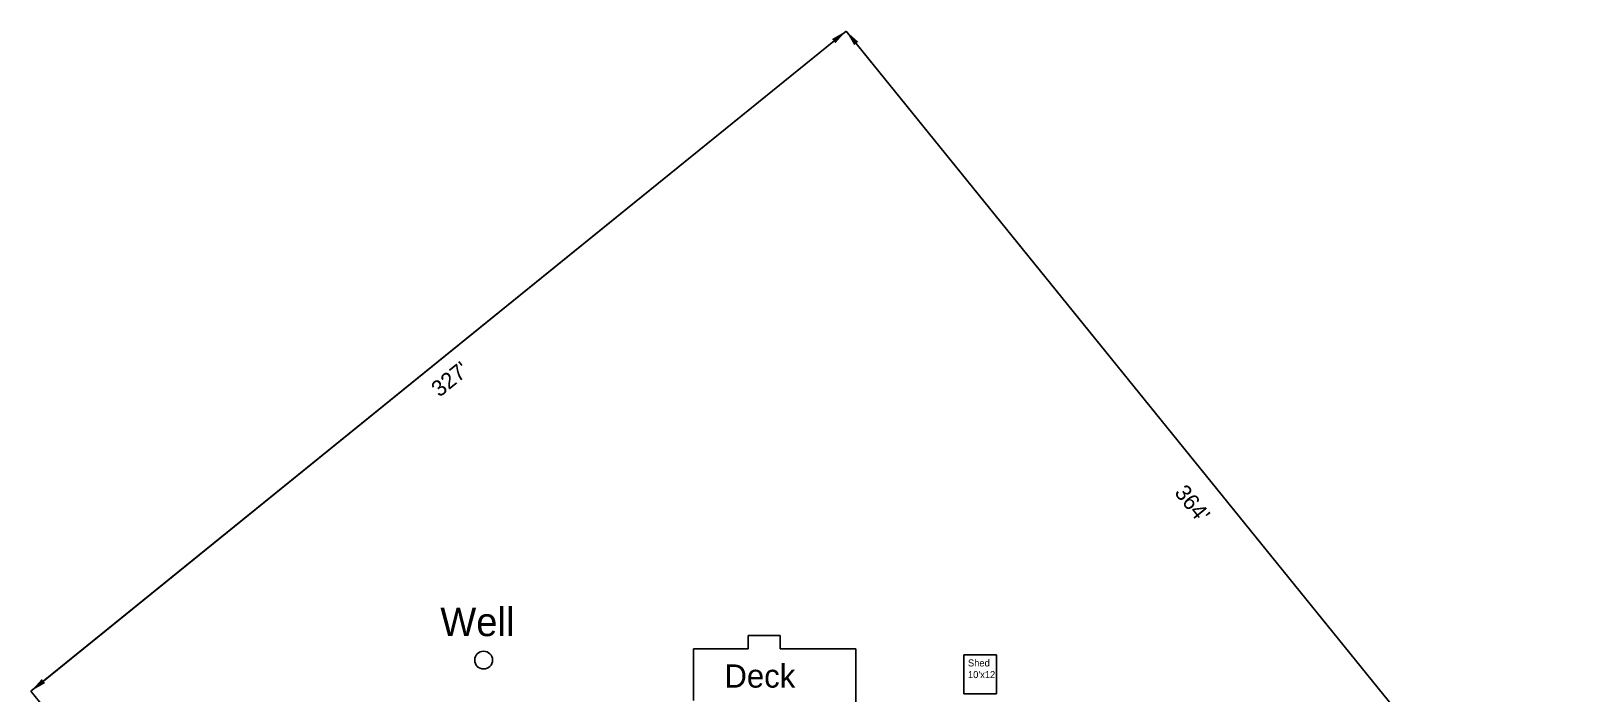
# Model space of a CAD drawing. Extents: x -3109 to 3469, y -4071 to 2528.
# Drawn here: x -2579 to 3220, y 48 to 2528 of the extents above; entities that cross this region are included whole.
import ezdxf

# ---------------------------------------------------------------- set-up
doc = ezdxf.new("R2010")
doc.units = 0
doc.header["$MEASUREMENT"] = 0
doc.layers.get('DEFPOINTS').update_dxf_attribs({"linetype": 'CONTINUOUS'})
doc.layers.add('LABELS', color=3, linetype='CONTINUOUS')
doc.layers.add('PropertyLines', color=7, linetype='CONTINUOUS')
doc.dimstyles.get("Standard").update_dxf_attribs({"dimtxt": 0.18, "dimasz": 0.18, "dimexe": 0.18, "dimexo": 0.0625, "dimgap": 0.09, "dimtad": 0, "dimtih": 1, "dimtoh": 1, "dimzin": 0, "dimdsep": 46, "dimlunit": 4, "dimtxsty": 'Standard', "dimcen": 0.09, "dimadec": 0, "dimazin": 0, "dimtfac": 1, "dimtofl": 0, "dimtmove": 2, "dimatfit": 3, "dimfxl": 1, "dimtolj": 1, "dimarcsym": 0})

# ---------------------------------------------------------------- blocks, each defined once
blk = doc.blocks.new('*D121')
at = {"layer": 'DEFPOINTS', "color": 0, "transparency": 16777216}
for p in [(470.3, 2528.2), (470.3, 2528.2), (-2579.3, 58.7)]:
    blk.add_point(p, dxfattribs=at)
at = {"layer": 'PropertyLines', "color": 0, "lineweight": -2, "transparency": 16777216}
blk.add_line((-2532.7, 96.5), (423.7, 2490.5), dxfattribs=at)
at = {"layer": 'PropertyLines', "color": 0, "transparency": 16777216}
for points in [[(417.4, 2498.2), (430, 2482.7), (470.3, 2528.2)], [(-2539, 104.2), (-2526.4, 88.7), (-2579.3, 58.7)]]:
    blk.add_solid(points, dxfattribs=at)
at = {"layer": 'PropertyLines', "color": 0, "transparency": 16777216, "insert": (-1011.6, 1225.9), "char_height": 60, "attachment_point": 5, "rotation": 39}
blk.add_mtext("\\A1;327'", dxfattribs=at)
blk = doc.blocks.new('*D122')
at = {"layer": 'DEFPOINTS', "color": 0, "transparency": 16777216}
for p in [(470.3, 2528.2), (3219.6, -866.9), (3219.6, -866.9)]:
    blk.add_point(p, dxfattribs=at)
at = {"layer": 'PropertyLines', "color": 0, "lineweight": -2, "transparency": 16777216}
blk.add_line((508.1, 2481.6), (3181.9, -820.3), dxfattribs=at)
at = {"layer": 'PropertyLines', "color": 0, "transparency": 16777216}
for points in [[(515.8, 2487.9), (500.3, 2475.3), (470.3, 2528.2)], [(3189.6, -814), (3174.1, -826.6), (3219.6, -866.9)]]:
    blk.add_solid(points, dxfattribs=at)
at = {"layer": 'PropertyLines', "color": 0, "transparency": 16777216, "insert": (1765.9, 760.4), "char_height": 60, "attachment_point": 5, "rotation": 309}
blk.add_mtext("\\A1;364'", dxfattribs=at)

msp = doc.modelspace()

# ---------------------------------------------------------------- linework, layer by layer
at = {"layer": 'PropertyLines'}
for p, q in [((470.30161, 2528.22888), (-2579.3124, 58.70015)), ((470.30161, 2528.22888), (3219.62619, -866.90422)), ((103.2781, 217.5), (103.2781, 267)), ((103.2781, 267), (223.2781, 267)), ((223.2781, 267), (223.2781, 217.5)), ((-100.9719, 24), (-100.96076, 217.5)), ((-100.96076, 217.5), (103.2781, 217.5)), ((223.2781, 217.5), (507, 217.5)), ((507, 217.5), (507, -265.44263)), ((1033.36659, 195), (910.36659, 195)), ((910.36659, 195), (910.36659, 48)), ((1033.36659, 48), (1033.36659, 195)), ((-2579.3124, 58.70015), (170.01218, -3336.43295)), ((910.36659, 48), (1033.36659, 48))]:
    msp.add_line(p, q, dxfattribs=at)
msp.add_circle((-885.93894, 174.9586), 33.3116, dxfattribs=at)

# ---------------------------------------------------------------- texts
at = {"layer": 'LABELS'}
for s, height, p in [('Well', 106.649261, (-1048.08074, 264.47224)), ('Shed', 26.154796, (926.10607, 151.04235)), ('Deck', 86.944634, (15.0922, 71.81829)), ("10'x12'", 26.154796, (926.10607, 107.45102))]:
    msp.add_text(s, height=height, dxfattribs=at).set_placement(p)

# ---------------------------------------------------------------- dimensions: what is measured, and where the dimension line sits
at = {"layer": 'PropertyLines'}
for base, p1, p2, angle, override, picture, middle in [((470.30161, 2528.22888), (-2579.3124, 58.70015), (470.30161, 2528.22888), 39, {"dimtxt": 60, "dimasz": 60, "dimgap": 1, "dimtad": 1, "dimtih": 0, "dimtoh": 0, "dimdec": 4, "dimrnd": 12, "dimzin": 8, "dimse1": 1, "dimse2": 1, "dimsd2": 0, "dimtol": 0, "dimlim": 0, "dimtdec": 4}, '*D121', (-1011.58363, 1225.92036)), ((3219.62619, -866.90422), (470.30161, 2528.22888), (3219.62619, -866.90422), 309, {"dimtxt": 60, "dimasz": 60, "dimgap": 1, "dimtad": 1, "dimtih": 0, "dimtoh": 0, "dimdec": 4, "dimrnd": 12, "dimzin": 8, "dimse1": 1, "dimse2": 1, "dimtdec": 4}, '*D122', (1765.94103, 760.36997))]:
    dim = msp.add_linear_dim(base=base, p1=p1, p2=p2, angle=angle, dimstyle='Standard', override=override, dxfattribs=at)
    dim.commit()
    dim.dimension.update_dxf_attribs({"geometry": picture, "text_midpoint": middle, "dimtype": 161})

doc.saveas('drawing.dxf')
